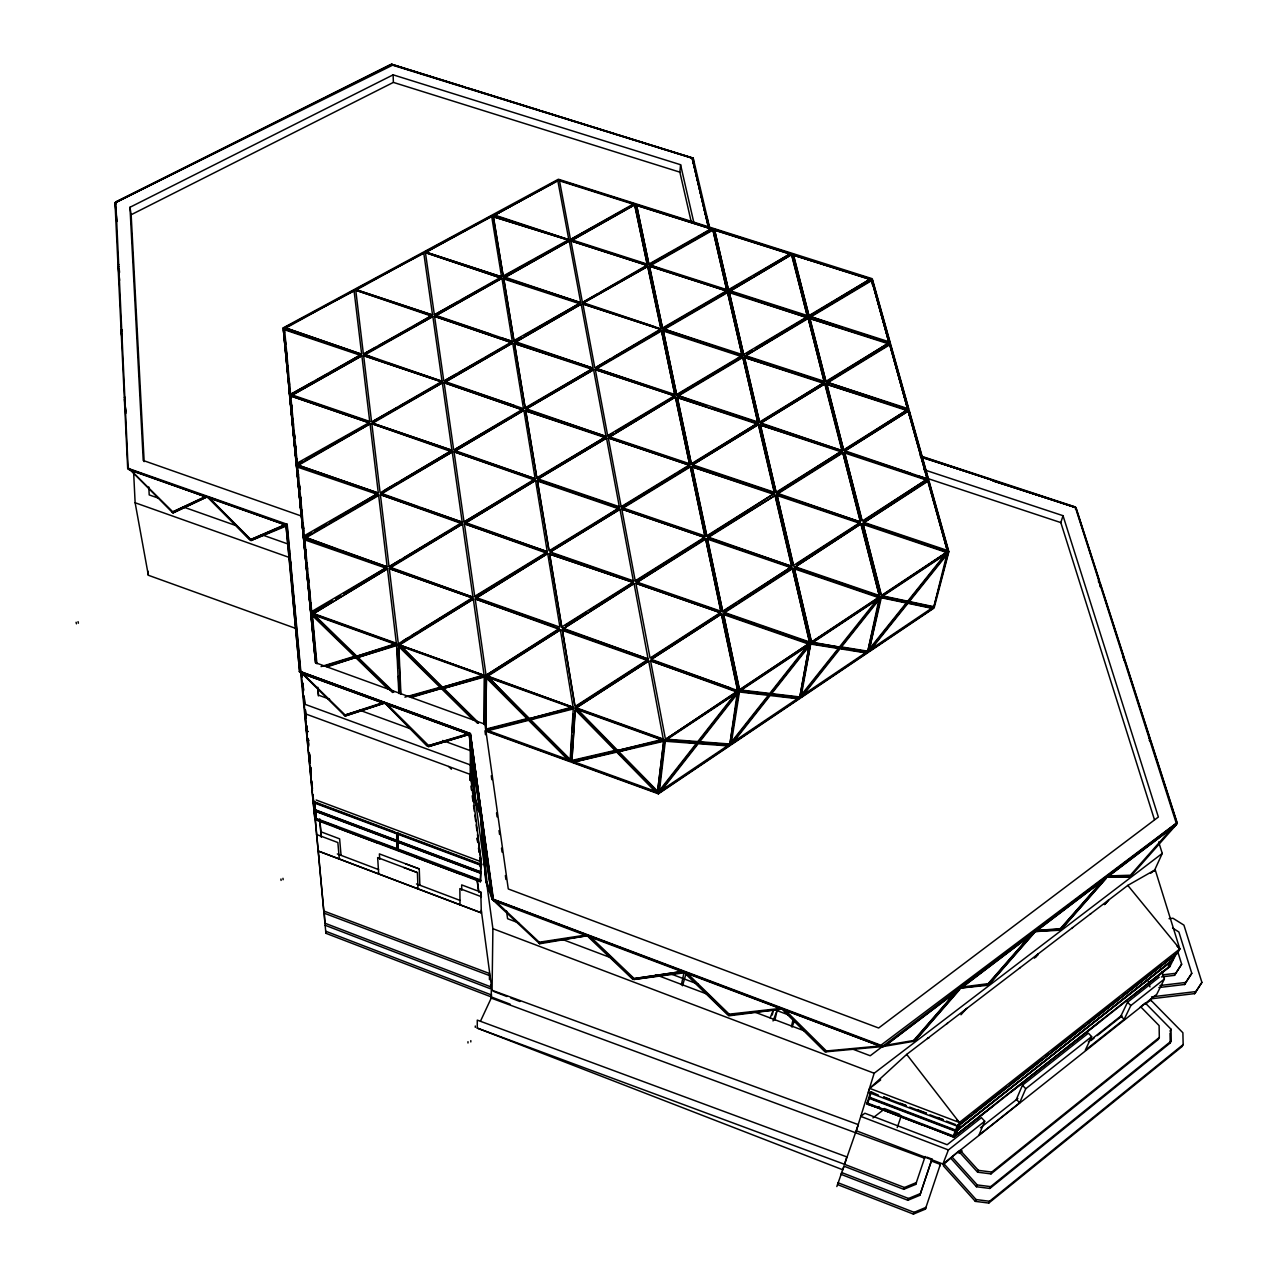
<?xml version="1.0" encoding="UTF-8"?>
<svg xmlns="http://www.w3.org/2000/svg" width="1278" height="1278" viewBox="0 0 1278 1278"><rect width="100%" height="100%" fill="white"/><g stroke="black" fill="none" stroke-linecap="round" stroke-linejoin="round"><path stroke-width="1.5" d="M475.192 598.919L559.189 629.287L486.055 675.263L475.192 598.919L559.237 628.584L486.055 675.263M475.288 1027.336L475.288 1026.01M554.317 625.869L475.927 598.216L547.719 553.55L559.94 627.147L475.927 597.497M843.959 1166.143L842.825 1169.801L477.269 1028.103L477.285 1020.116L846.819 1156.894L844.534 1164.306L904.441 1187.502L916.39 1182.565L915.719 1184.386L903.786 1189.323L843.959 1166.143L837.553 1184.594L913.419 1214.1L925.368 1209.132L926.055 1207.343L914.105 1212.327L838.112 1182.773L837.553 1184.594M480.368 881.74L480.927 864.152L397.873 833.064L398.209 850.86L480.368 881.74L480.847 880.734L460.208 872.986L459.729 873.976M480.768 897.475L480.8 892.092L461.677 884.903L461.725 890.287M398.273 841.212L398.177 850.269L480.368 881.149L480.895 872.187L398.273 841.212L397.777 842.202L480.4 873.193L480.927 864.152M312.791 794.82L318.174 851.004L481.343 912.923L480.8 892.092M484.027 723.875L484.314 677.036L442.891 688.618L477.892 723.172M484.378 724.594L484.681 676.302M486.071 677.675L527.431 719.147L485.704 729.802L486.455 676.925L522.287 712.884M485.704 729.802L486.455 676.925M426.724 251.91L426.005 251.319L491.631 216.062L426.133 252.229L501.583 276.847L426.133 252.229M493.276 216.717L568.215 240.024L493.276 216.717L503.276 276.703L532.319 260.648M493.931 215.599L557.767 180.342L568.806 239.657L495.8 216.19M489.442 979.635L489.442 973.485L323.749 910.99L318.174 851.004L481.343 912.827M490.656 984.763L490.608 988.821L325.155 925.288M500.928 278.013L425.43 252.613L500.928 278.013L487.253 285.569M486.71 883.338L492.893 928.691L492.062 990.817L481.279 910.144M586.394 935.72L586.762 934.905L539.236 942.221L538.869 943.02L587.513 935.672L539.667 943.755L491.934 899.105L493.436 899.297M501.966 278.269L435.303 315.938L501.966 278.269L512.318 341.434L435.287 315.171M503.276 276.703L493.292 215.934M503.66 278.141L514.044 341.29L503.66 278.141L580.132 303.078L524.204 335.523M578.87 302.055L504.315 277.725L569.253 241.031L580.723 302.662L504.315 276.959M511.647 342.648L434.584 316.369L511.647 342.648L506.551 345.539M512.718 342.967L444.84 382.218L512.718 342.967L523.485 408.656L444.824 381.467M514.427 343.574L592.513 368.671L525.258 408.513L514.427 343.574L592.481 369.422M591.267 367.585L515.098 342.36L581.186 304.132L593.12 368.192L515.114 341.593M522.798 409.934L444.121 382.713L522.798 409.934L512.686 415.813M523.9 410.286L454.776 451.23L523.9 410.286L535.131 478.691L454.776 451.23M525.258 408.513L514.443 342.808M525.641 410.877L605.421 436.964L536.92 478.515L525.641 410.877L605.373 437.699M526.344 408.864L593.599 369.757L526.344 408.864L606.028 436.421L528.181 410.238M535.131 478.691L454.76 450.495M535.562 480.432L465.128 523.181L535.562 480.432L547.256 551.681L466.997 523.82M536.92 478.515L525.673 410.142M538.054 478.946L606.523 438.082L538.054 478.946L619.526 506.775M557.767 180.342L494.522 215.279M559.413 180.214L633.76 203.777L559.413 180.214L570.483 239.529L626.875 208.33M547.256 551.681L465.128 522.446M547.719 553.55L475.927 598.216M549.524 554.093L632.882 582.305L549.524 554.093L561.777 627.674M550.243 551.984L619.99 509.283L550.243 551.984L633.553 580.899M568.806 239.657L493.947 214.816M569.253 241.031L504.315 277.725M570.483 239.529L633.76 203.777L633.169 204.384M570.915 240.903L646.796 265.297L570.915 240.903L582.433 302.519L597.657 293.892M571.522 240.536L634.799 204.752L647.339 264.913L571.522 240.536L634.799 204.752M560.387 629.846L573.119 707.405L487.206 675.854L560.387 629.846L487.206 676.557M574.717 705.28L562.272 629.655L647.499 659.752L575.084 706.51L562.272 629.655M562.943 628.92L634.048 583.519L648.106 658.985L562.943 628.92L634.048 583.519M581.186 304.132L515.098 342.36M582.433 302.519L646.796 265.297M582.896 303.988L660.343 329.261L582.896 303.988L594.845 368.048L660.343 329.261M583.519 302.806L647.866 266.319L583.519 302.806L660.886 328.813M570.851 753.796L571.921 735.952M572.161 731.99L573.231 714.162M595.34 369.614L674.433 395.813L595.34 369.614L607.785 436.261M615.565 750.985L571.873 761.113L575.02 709.609L615.565 750.985L615.916 750.234L578.087 711.606M671.222 394.055L595.979 368.383L661.429 330.315L674.976 395.301M571.873 761.113L575.26 710.84M576.266 707.82L648.697 661.014L576.266 707.82L663.474 739.115M608.296 437.923L689.114 465.112L608.296 437.923L621.268 507.334M608.903 437.38L675.551 396.915L689.657 464.537L608.903 437.38L675.551 396.915M636.444 204.624L649 264.77L636.444 204.624L711.734 228.49L698.107 236.941M593.296 524.443L618.856 508.117L537.351 480.256L549.125 550.786L618.856 508.117M621.795 509.107L704.418 537.335L621.795 509.107L635.326 581.442M649.528 266.175L726.367 290.889L649.528 266.175L662.595 328.67L726.271 291.64M663.186 270.009L650.135 265.025L712.804 229.481L726.862 290.473L666.924 271.208M635.885 583.343L720.377 612.689L635.885 583.343L650.071 658.09L720.377 612.689M719.035 611.315L636.492 582.656L705.584 538.533L721.016 611.267L636.556 581.953M674.576 393.352L661.429 330.315M663.138 330.171L676.717 395.158L663.138 330.171L741.591 355.779L736.384 359.581M715.952 346.785L663.745 328.973L727.47 291.911L742.087 355.3L727.47 291.911M691.254 221.941L679.864 172.147L680.567 164.718L393.129 74.843L129.973 207.276L143.232 460.479L301.304 516.008M648.106 658.985L562.975 628.217M677.212 397.506L757.439 423.306L691.43 464.377L677.212 397.506L757.327 424.04M705.775 405.509L677.915 395.509L742.726 356.85L757.918 422.778L713.22 407.97M665.311 739.595L737.039 691.35L650.582 660.838L736.927 692.037L665.966 739.163M651.269 659.368L721.575 613.935L651.269 659.368L737.582 690.551L721.479 614.638M726.862 290.473L712.804 229.481M714.45 229.353L728.54 290.33L714.45 229.353L790.667 253.507L754.371 275.313M704.961 536.696L690.264 466.262L622.466 507.765L705.057 535.977L690.264 466.262M691.43 464.377L677.292 396.755M691.957 466.837L773.941 493.643L706.766 536.536L691.957 466.837L773.829 494.378M692.66 464.793L758.589 424.424L692.66 464.793L774.548 492.318L758.589 424.424M635.374 747.167L617.977 751.863L657.499 792.216L663.793 740.585L650.534 743.652M657.499 792.216L663.793 740.585M658.234 793.75L664.512 740.377M485.48 734.69L484.937 730.776L658.426 793.814L664.704 740.441L948.867 551.713L872.267 278.716L558.39 179.239L283.221 327.855L315.538 662.739L484.969 724.211L508.277 888.961L878.641 1028.007L1158.363 817.025L1063.024 515.689L923.898 469.697M659.304 792.104L665.311 741.256L697.309 743.636L659.304 792.104L658.713 791.449L696.702 742.981L697.309 743.636M729.147 291.783L743.78 355.156L729.147 291.783L806.833 317.551M729.626 291.368L791.769 254.514L807.392 316.369L729.626 291.368L791.769 254.514M720.92 611.97L705.584 538.533M757.918 422.778L742.726 356.85M744.323 357.441L823.911 382.633L759.659 422.619L744.323 357.441L823.783 383.384M822.441 381.515L744.914 356.227L808.095 317.839L824.326 382.138L808.095 317.839M736.08 603.184L722.757 611.795L707.405 538.357L791.162 566.985L739.403 601.027M739.467 690.36L723.428 613.744L809.102 643.489L740.09 689.944M759.659 422.619L744.435 356.69M760.218 424.999L841.547 451.166L776.209 492.893L760.218 424.999L841.403 451.901M760.921 422.986L825.061 383.719L760.921 422.986L841.962 450.607L762.71 424.36M681.382 984.763L684.193 971.855M793.303 255.153L870.606 278.844L809.07 316.225L793.303 255.153L870.462 279.61M682.516 985.753L686.094 973.485M736.16 693.858L698.699 741.639L699.306 742.294L737.981 692.964L729.818 744.595L737.055 694.226M731.543 737.262L732.15 733.444M732.757 729.61L734.882 716.223M735.489 712.389L736.096 708.571M736.703 704.737L738.828 691.35M775.011 495.544L708.028 537L791.625 566.314L707.932 537.719L775.011 495.544L791.625 566.314M776.209 492.893L760.33 424.264M793.446 566.138L776.912 494.634L859.934 522.574L793.574 565.419L776.912 494.634M809.07 316.225L793.43 254.386M809.645 318.462L888.593 343.047L826.051 381.994L809.645 318.462L888.434 343.798M842.074 327.519L810.332 316.513L871.74 279.866L888.961 342.6L871.74 279.866M809.581 642.754L792.36 568.183L724.067 612.322L809.709 642.051L792.36 568.183M826.051 381.994L809.773 317.695M826.642 384.311L907.3 409.839L843.72 450.447L826.642 384.311L907.14 410.589M811.434 642.562L794.181 568.007L879.088 597.034L811.562 641.86L794.181 568.007M903.929 408.097L827.329 382.33L889.76 344.101L907.668 409.327M794.644 567.336L861.148 523.74L879.504 596.331L794.644 567.336L861.148 523.74M860.35 521.951L842.729 452.3L777.503 493.308L860.35 521.951L779.26 494.682M843.72 450.447L826.786 383.56M861.628 519.858L844.486 452.14L926.79 479.394L863.768 520.705M845.046 450.846L908.498 410.941L845.046 450.846L927.141 478.819L917.796 475.72M799.74 697.484L809.373 644.495L799.74 697.484L771.241 694.146L809.98 645.118M839.406 648.154L801.114 696.558L802.424 686.238M803.175 682.356L808.878 653.25M809.645 649.368L810.412 645.486M801.114 696.558L810.779 643.553L831.211 646.828M889.792 345.539L890.606 345.076L908.482 408.768L907.62 408.832L889.76 344.101M880.83 594.254L862.922 523.581L947.078 551.888L881.485 595.436L862.922 523.581M943.691 549.971L863.337 522.958L928.004 480.544L947.621 550.514L863.497 522.223M772.279 1014.988L773.11 1011.186M774.915 1020.1L777.04 1010.594L790.012 1015.483M867.107 651.077L840.509 646.764L841.116 647.387L879.903 598.663L867.698 651.684L878.849 599.941M868.433 650.183L906.597 602.561L907.204 603.168L869.04 650.774L880.67 597.13M869.04 650.774L881.293 597.753L907.204 603.168M791.465 1026.362L793.255 1018.774M947.254 550.594L928.004 480.544M933.787 607.146L947.222 552.927L947.845 553.518L909.025 601.938L933.787 607.146L948.308 552.336L947.413 552.431M948.867 551.713L934.106 608.009L658.426 793.814M836.85 1186.559L837.218 1185.345M1158.667 841.994L1162.261 853.416L874.168 1073.248L856.308 1130.758L942.892 1164.018L1156.718 994.364L1164.37 979.028L1162.037 971.424M954.011 1137.053L958.58 1125.407L1176.095 954.027L1169.785 966.679L954.011 1137.053L866.883 1103.793L870.669 1091.923M1154.385 819.486L1060.82 522.59L1063.024 515.689M925.368 1209.132L940.336 1164.434L931.327 1160.967L932.013 1159.13L926.854 1157.133M953.66 1136.909L954.219 1135.215L955.113 1136.19M955.928 1131.126L956.487 1129.417M932.013 1159.13L920.48 1193.524L908.53 1198.476L841.675 1172.549L841.116 1174.37L907.859 1200.282L919.793 1195.329L931.327 1160.967M915.719 1184.386L925.128 1156.478M923.499 1125.391L923.786 1124.56M924.218 1125.327L952.941 1136.941L953.324 1135.854L867.778 1103.202L867.411 1104.288L877.938 1107.675M922.524 1125.151L901.821 1117.244M897.236 1127.563L901.23 1115.95M899.984 1116.541L880.318 1108.841M878.449 1108.202L879.04 1106.524M946.631 1023.886L947.557 1023.167M866.883 1103.793L867.49 1102.115M881.245 1045.851L880.925 1046.714L826.035 1051.81L783.51 1009.524L783.19 1010.371L825.077 1051.906L825.396 1051.059M882.475 1046.986L882.842 1045.979L492.142 898.801L493.963 900.878L882.475 1046.986L491.934 899.105L469.106 733.812M903.786 1189.323L904.441 1187.502M826.035 1051.81L826.355 1050.979L879.28 1046.043M907.859 1200.282L908.53 1198.476M791.993 1027.129L794.501 1020.579M919.793 1195.329L920.48 1193.524M913.419 1214.1L914.105 1212.327M784.101 1010.227L784.42 1009.38L826.355 1050.979M773.014 1020.946L777.04 1010.594M781.225 1009.141L781.545 1008.294L729.179 1014.173L687.628 973.724M770.171 1017.895L772.87 1011.01M939.618 1166.255L940.336 1164.434M957.685 1124.72L953.148 1136.414L867.586 1103.761L871.324 1091.859L878.481 1095.214M1019.429 968.229L1020.339 967.526M942.892 1164.018L948.404 1149.944L984.715 1121.221L981.424 1117.643L947.158 1144.721L864.855 1113.234L860.765 1116.381L948.404 1149.944M1127.803 885.398L1179.818 948.915L959.379 1122.483L957.845 1126.413L868.417 1092.355L869.663 1088.345L906.693 1054.398L1127.803 885.398L1155.2 869.791L1179.818 948.915L1177.677 953.18L957.845 1126.413L958.58 1125.407M1140.839 1006.952L1159.114 1025.611L1159.306 1037.448L1158.299 1039.413L990.993 1173.891L977.606 1172.198L958.596 1151.19L944.091 1163.954L943.372 1165.792L975.322 1201.368L988.757 1203.061L1182.102 1046.522L1183.156 1044.573L1182.885 1032.752L1150.663 1000.003L1145.615 1004.013M957.526 1130.04L955.672 1135.567L957.526 1130.04L1172.134 960.832L1175.009 955.049L1165.44 962.19M959.826 1124.177L957.957 1129.768L959.826 1124.177L970.737 1115.598M729.946 1014.908L729.61 1015.738L782.264 1009.045L728.859 1015.004L685.359 972.542L685.024 973.373L727.933 1015.099L728.268 1014.269M728.859 1015.004L729.179 1014.173M728.7 1015.834L729.035 1015.004M984.715 1121.221L979.012 1135.056L1019.636 1102.818L1025.739 1088.744L1091.636 1036.586L1088.361 1033.167L1022.448 1085.23L1016.393 1099.336L1019.636 1102.818M685.887 973.213L686.238 972.382M1010.786 1092.227L1027.624 1078.936M977.606 1172.198L978.373 1170.36L960.193 1150.28M1090.022 914.281L1090.901 913.61M1140.248 1007.064L1145.328 1003.038L1171.015 1029.189L1171.239 1041.011L1170.217 1042.976L989.875 1188.444L976.456 1186.751L977.239 1184.946L951.711 1156.638M633.137 978.74L683.395 971.312L633.137 978.74L588.727 936.119L588.359 936.95L632.275 978.852L632.626 978.037M633.041 979.587L633.393 978.772M975.322 1201.368L976.088 1199.563L944.091 1163.954M990.993 1173.891L991.792 1172.054L1159.306 1037.448M989.875 1188.444L990.674 1186.639L1171.239 1041.011M988.757 1203.061L989.555 1201.272L1183.156 1044.573M589.19 936.774L589.557 935.959L633.489 977.926M1154.226 871.037L1162.261 853.416M539.667 943.755L540.035 942.956M662.707 739.371L576.586 708.459L576.234 709.226L616.843 750.681L660.518 739.882M480.544 1021.042L491.71 997.08M1091.636 1036.586L1085.326 1050.149L1124.145 1019.349L1130.822 1005.578L1164.37 979.028M572.943 762.263L616.715 752.151L656.269 792.536L572.943 762.263L613.248 752.279M567.464 759.404L487.158 730.233L486.79 730.968L568.982 760.825L569.333 760.075M493.963 900.878L494.346 900.079L539.236 942.221M794.037 255.376L794.101 254.546M572.129 707.74L572.496 706.99L487.605 676.525L528.645 718.843L572.129 707.74L487.222 677.26M1088.281 1041.842L1120.902 1016.01L1127.531 1002.224L1159.226 977.175M345.092 716.031L384.311 703.172L345.092 716.031L299.867 671.317L469.889 734.339L470.272 733.604L299.451 671.717L300.554 671.813L286.895 524.315L286.064 525.721L292.039 586.73M458.658 872.986L441.453 866.516M459.137 873.609L440.239 866.516M528.645 718.843L572.496 706.99M529.811 720.009L573.231 708.971L570.132 760.474L529.811 720.009L535.849 717.837M438.114 865.27L419.168 858.145M438.562 865.877L417.954 858.129M1172.389 958.931L1174.562 954.602M955.465 1135.311L1168.779 966.903L1171.702 960.896M957.733 1129.512L1171.91 960.609L1174.786 954.826M416.852 857.873L417.347 856.883L400.573 850.573M1161.43 976.919L1174.482 975.354L1181.655 964.203L1177.725 951.551M468.627 734.195L468.994 733.46L386.1 703.283L385.716 704.002L468.627 734.195L427.795 745.857L385.445 703.587L427.06 746.064L427.427 745.346M1181.655 964.203L1174.482 975.354M715.121 230.359L715.185 229.529M314.819 801.977L316.033 819.997L397.091 850.445L396.755 832.649L396.643 841.483L315.107 810.907L314.819 801.977L394.886 831.946M397.154 840.796L397.059 849.854L315.97 819.39L315.666 810.236L397.154 840.796L396.659 841.787L315.139 811.211L315.666 810.236L313.941 809.757M397.873 833.064L397.762 841.914L480.4 872.906M397.091 850.445L397.602 849.471L377.234 841.819L376.722 842.793M398.209 850.86L398.704 849.886M1158.906 987.543L1184.626 984.475L1185.665 982.462L1159.977 985.53M375.764 841.835L358.798 835.461M376.179 842.442L357.552 835.445M427.795 745.857L468.994 733.46M1184.626 984.475L1191.783 973.309L1178.875 931.981L1172.581 928.036M441.693 687.436L483.563 675.072L399.87 645.039L441.693 687.436L483.18 675.822L399.471 645.773M411.244 697.468L442.108 688.219L477.573 723.22M442.891 688.618L482.812 676.829M355.492 834.23L338.574 827.872M355.891 834.822L337.328 827.84M1169.977 1031.154L1171.015 1029.189M1151.159 1000.818L1150.583 998.885L1194.754 993.581L1195.809 991.584L1151.574 996.888M1194.754 993.581L1201.911 982.399L1183.923 925.128L1172.932 918.243L1169.035 918.69M336.194 827.569L336.721 826.594L314.835 818.527L313.078 801.498L314.308 801.354L314.963 807.728M128.727 468.531L127.704 468.627L115.004 202.659L392.602 65.178L692.436 158.184L708.747 228.027L692.197 158.312L693.203 158.137L709.641 227.803M316.033 819.997L316.561 819.022M383.208 703.092L383.592 702.373L301.832 672.611L301.432 673.314L383.208 703.092L344.309 715.281L383.592 702.373M637.195 205.662L637.259 204.831M392.825 692.293L357.169 657.659L397.043 644.831M395.876 643.601L313.382 613.999L312.966 614.718L355.955 656.477L393.752 644.256M327.008 666.892L356.45 657.275L392.761 692.548M615.022 133.839L541.6 110.93M617.226 134.525L693.203 158.137L391.643 64.379L115.02 202.994M560.211 181.252L560.291 180.438M539.412 110.259L466.869 87.639M285.345 524.907L208.442 497.014L250.089 539.843L285.345 524.907L208.042 497.653M250.089 539.843L285.745 524.252M464.713 86.968L393.049 64.619M205.694 496.838L129.797 469.314L172.131 512.19L205.694 496.838L129.382 469.937M172.131 512.19L206.093 496.199M391.771 64.379L115.531 202.116L391.963 63.9M115.819 202.595L128.167 469.186L286.496 524.97M1194.515 993.613L1201.911 982.399M353.463 291.496L353.175 290.665M1184.371 984.507L1191.783 973.309M423.162 253.843L422.874 253.028M491.04 217.164L490.736 216.349M736.288 692.468L665.758 739.147L697.804 741.575L735.09 694.002M660.79 789.996L696.366 744.611M698.411 742.23L737.166 692.788L666.365 739.818L698.411 742.23L697.804 741.575M660.151 792.216L698.203 743.7L728.779 745.969L660.151 792.216L659.56 791.561M730.633 743.013L768.701 694.817L769.308 695.44L731.224 743.636L739.435 691.989L769.308 695.44M742.071 690.168L769.803 693.427L808.607 644.288L809.23 644.911L770.41 694.05L740.505 690.567L809.23 644.911M731.431 743.141L798.095 698.219L798.702 698.842L732.022 743.78L731.431 743.141L769.532 694.912L773.35 695.344M771.848 691.989L809.373 644.495M732.022 743.78L770.139 695.536L798.702 698.842M800.523 695.935L838.64 648.026L839.247 648.649L811.402 644.176M839.726 646.652L878.593 597.816L811.865 642.131L840.349 647.259L879.216 598.423L812.473 642.754L840.349 647.259M801.849 696.718L840.029 648.761L866.66 653.042L801.849 696.718L801.258 696.095M946.567 552.671L881.74 595.724L907.7 601.187L946.567 552.671L947.19 553.262L908.307 601.794L882.363 596.331L947.19 553.262M932.141 607.913L907.316 602.721L869.12 650.374L932.141 607.913L932.748 608.504L869.727 650.965L907.923 603.312L932.748 608.504M909.632 599.829L947.222 552.927M913.658 1040.484L958.548 988.852L959.219 989.571L914.329 1041.219L884.52 1046.283L883.833 1045.548L913.658 1040.484L914.329 1041.219M960.992 1014.78L965.944 1009.109M1033.758 933.004L961.423 987.91L960.736 987.191L988.182 983.661L1033.071 932.301L1033.758 933.004L988.852 984.364L959.97 988.118L988.054 985.274L987.399 984.571M967.222 1008.134L964.618 1010.626M1029.653 936.71L988.661 983.613L989.332 984.3L1034.174 933.02L1033.487 932.317M1034.413 958.18L1038.167 953.915M1105.278 877.523L1105.949 878.194L1061.06 929.282L1035.212 930.688L1060.405 928.611L1102.706 880.446M1035.643 957.238L1038.071 954.49L1036.841 955.433M1104.448 904.632L1108.186 900.399M1109.256 875.893L1130.407 875.222L1175.249 824.422L1175.936 825.093L1131.078 875.877L1107.339 875.957M1105.039 904.185L1108.793 899.936M980.466 1127.787L1017.879 1098.473M1090.981 1040.564L1094.096 1038.087M1097.195 1035.627L1122.084 1015.914M959.011 1153.379L962.126 1150.903M956.295 1131.254L1172.725 959.746M973.852 1113.138L1006.553 1087.37M1009.668 1084.91L1042.385 1059.142M1045.5 1056.682L1048.615 1054.238M1051.73 1051.778L1084.447 1026.01M1087.562 1023.55L1120.279 997.783M1123.394 995.322L1126.509 992.878M1129.624 990.418L1162.325 964.65M872.954 1117.899L883.993 1109.384M880.654 1079.942L869.663 1088.345L959.379 1122.483L906.693 1054.398M1150.551 873.337L1155.2 869.791M1072.114 928.467L1072.593 927.588M884.52 1046.283L959.219 989.571M1035.883 931.39L1105.949 878.194M1108.026 876.628L1175.936 825.093M881.548 1044.749L1176.287 823.24L1075.229 506.919L920.16 455.815M661.189 790.459L728.188 745.33M802.872 695.008L866.053 652.435L866.66 653.042M809.102 643.489L739.563 689.673L723.428 613.744M739.898 689.912L808.607 644.288M812.041 642.163L878.337 598.136M881.916 595.756L946.902 552.591L862.778 524.299M722.869 611.076L791.162 566.985M926.79 479.394L862.283 521.057L844.486 452.14M576.682 706.143L647.435 660.438L562.224 630.358M651.668 657.707L676.765 641.492M680.12 639.335L720.281 613.392M796.753 563.997L859.774 523.293L776.784 495.369M725.632 611.954L792.232 568.902M863.337 522.958L927.828 481.279M632.882 582.305L561.809 626.955L549.54 553.374M635.39 580.723L704.418 537.335M773.941 493.643L706.862 535.801L692.037 466.103M776.321 492.158L841.547 451.166M843.863 449.712L907.3 409.839M565.084 625.597L586.554 612.098M589.861 610.021L631.156 584.062M637.003 580.388L704.322 538.07M636.492 582.656L705.504 539.252M777.375 494.043L842.585 453.035M399.407 644.352L473.323 599.094L484.138 675.455L399.439 645.055L473.323 599.094M690.184 466.997L622.402 508.5L703.076 536.057M827.201 383.08L889.6 344.852M472.189 597.864L398.321 643.793L389.311 568.598L472.189 597.864L389.311 568.598M474.809 596.267L546.585 552.336L464.393 523.804L546.553 553.07L476.47 595.963M621.332 506.599L689.114 465.112M691.51 463.642L757.439 423.306M759.771 421.884L823.911 382.633M826.179 381.243L888.593 343.047M403.369 640.709L408.401 637.626M411.756 635.565L416.788 632.482M420.142 630.437L470.512 599.606M550.786 550.467L589.893 526.536M622.961 506.296L675.487 474.154M678.874 472.077L689.034 465.847M387.458 568.79L312.918 613.999L387.458 568.79L396.42 643.968M472.94 597.161L462.556 523.98L390.094 567.208L472.94 597.161L392.011 568.598M390.125 567.927L462.556 523.98M677.835 396.244L742.614 357.6M744.914 356.227L807.968 318.605M810.204 317.263L871.596 280.633M344.038 593.551L386.355 567.56L310.81 612.066M536.952 477.78L605.421 436.964M607.833 435.51L674.433 395.813M676.797 394.407L741.591 355.779M743.892 354.405L806.961 316.8M809.198 315.474L870.606 278.844M386.355 567.56L304.627 538.709L311.832 612.753L332.168 600.628M335.555 598.599L340.635 595.564M389.039 566.713L461.47 522.782L380.397 494.634L389.039 566.713L400.829 559.684M404.199 557.671L447.987 531.552M451.358 529.539L461.47 523.517L380.397 494.634M464.026 521.983L534.46 479.266L454.041 451.789L464.026 521.983L532.75 481.007M609.494 435.239L612.913 433.21M616.331 431.165L672.659 397.57M680.12 393.129L732.965 361.61M747.199 353.127L752.311 350.076M755.713 348.047L805.14 318.573M303.445 536.233L377.505 493.627L329.948 522.047M451.182 450.814L380.125 492.861L371.85 423.705L451.182 450.814L400.429 481.071M522.83 409.184L453.706 450.096L444.121 382.713M525.274 407.762L592.513 368.671M662.659 327.919L726.367 290.889M728.62 289.579L790.667 253.507M306.145 535.881L311.241 532.91M314.644 530.929L326.545 524.012M385.205 489.921L397.059 483.036M455.383 449.121L509.315 417.762M596.57 367.042L610.341 359.038M613.791 357.041L649.943 336.018M653.393 334.021L658.553 331.018M730.249 289.339L750.937 277.31M337.057 549.205L305.426 537.335L378.576 494.81L387.17 566.889L340.763 550.514M462.205 522.159L452.252 451.965L381.163 493.308L462.205 522.159L422.635 508.42M305.506 538.07L378.607 495.544M381.195 494.043L452.252 451.965M595.931 369.134L661.365 331.066M663.681 329.724L727.374 292.678M296.384 463.563L369.022 422.746L290.729 395.988L369.022 422.746M441.309 381.771L371.594 422.059L363.639 355.635L441.309 381.771L363.639 355.635M511.663 341.897L443.801 381.116L434.584 316.369M514.06 340.539L580.132 303.078M649.064 264.003L711.734 228.49M299.068 463.179L302.487 461.23M305.905 459.297L358.814 429.296M362.233 427.363L367.345 424.456M373.304 421.085L397.107 407.586M400.509 405.669L439.632 383.48M445.495 380.157L455.671 374.39M459.058 372.457L482.812 359.006M486.199 357.073L503.165 347.456M515.737 340.331L520.817 337.456M601.043 291.975L617.961 282.374M621.348 280.457L645.039 267.022M650.694 263.811L674.401 250.376M677.787 248.459L694.721 238.858M298.317 464.553L370.061 423.865L378.304 493.036L298.397 465.288L376.451 492.397M372.601 422.427L442.364 382.857L451.917 450.255L372.633 423.178L451.917 450.255M298.397 465.288L370.061 423.865M372.633 423.178L442.364 382.857M650.071 265.792L712.709 230.248M330.028 372.553L360.875 354.709L290.569 394.375L312.87 382.042M431.836 315.458L363.399 354.086L355.763 290.25L431.836 315.458L413.034 326.641M434.28 314.883L500.928 277.246M503.292 275.936L568.215 240.024M316.305 380.141L326.593 374.454M365.109 353.143L375.381 347.456M378.799 345.571L409.615 328.526M435.99 313.941L458.195 301.64M461.614 299.755L483.835 287.47M535.738 258.747L566.474 241.75M630.294 206.445L633.712 204.544M361.882 355.795L291.576 395.493L361.882 355.795L369.805 422.219M377.361 359.517L364.374 354.405L432.859 316.513L442.044 381.275L388.448 363.256M364.422 355.172L432.859 316.513M284.962 327.711L354.038 290.394L361.658 354.246L284.962 327.711L359.789 353.607M356.482 289.068L423.737 252.74L432.555 315.027L356.53 289.834L432.555 315.027M284.93 327.535L353.671 291.176M423.369 253.523L356.418 288.924M426.517 251.83L491.247 216.845M496.056 214.257L557.384 181.109M285.042 328.478L354.038 290.394M357.137 289.515L423.737 252.74M144.158 461.63L131.155 214.736L393.384 82.399L679.864 172.147M286.448 525.066L250.839 540.61L287.023 525.721M321.082 666.605L355.236 656.093L315.203 617.21M324.724 666.062L354.853 656.812L311.928 615.149L316.385 663.042M355.955 656.477L395.493 644.336L312.966 614.718M327.935 666.03L356.45 657.275M357.169 657.659L396.643 645.566L398.784 692.948M404.886 697.149L440.91 687.037L398.784 645.454L400.925 694.305M408.928 696.622L440.543 687.772L398.385 646.189L400.477 693.555M411.708 696.718L442.108 688.219M486.071 729.067L527.798 718.412L525.034 715.648M494.762 728.3L527.063 720.073M539.62 716.862L550.946 713.987M554.716 713.028L566.042 710.137M486.79 730.968L528.597 720.329L568.982 760.825M572.224 760.362L615.916 750.234M616.843 750.681L662.371 740.138L576.234 709.226M639.16 746.288L646.748 744.531M617.977 751.863L663.442 741.352M928.084 1038.04L928.946 1037.896L927.445 1038.535M684.129 972.079L633.92 979.475L683.778 972.909M1162.437 974.89L1175.504 973.341M1175.888 953.388L1177.677 953.18M486.854 882.012L485.912 882.124L480.528 816.195L481.471 816.083M486.023 882.395L486.966 882.299L492.941 898.37L491.966 898.466L486.023 882.395L480.624 816.338L481.566 816.243M1176.239 823.367L1177.31 823.256L1075.964 507.462L922.924 457.54M480.065 865.701L481.087 865.765M480.065 866.292L480.991 866.196L479.905 858.289M480.304 866.947L481.231 866.835M324.213 910.942L324.931 923.195L490.624 986.792M313.909 809.453L315.123 809.325M474.681 800.204L475.608 800.108M474.777 800.443L475.704 800.347L481.231 813.782L480.288 813.894L474.777 800.443L469.33 735.185M314.787 817.936L397.57 848.864M474.777 801.386L475.704 801.29M1148.874 738.253L1149.753 738.157L1124.672 659.943L1123.793 660.039M1149.21 740.473L1150.104 740.377M1149.641 740.649L1150.52 740.553L1176.75 822.313M308.749 740.026L307.551 740.154L308.797 740.649M1123.058 657.755L1123.937 657.659L1099.911 582.8L1099.064 582.88M469.425 735.281L470.352 735.185M306.656 731.415L307.854 731.304M306.688 731.735L307.886 731.607M933.371 606.076L934.25 605.98M300.49 671.014L299.563 671.11L292.806 598.024L293.716 597.944M1098.361 580.691L1099.208 580.595L1076.204 508.852L1075.357 508.932M1098.377 581.825L1099.224 581.746M298.988 661.653L299.883 661.573M298.988 661.828L299.899 661.732M292.614 595.883L293.509 595.804M293.636 596.954L292.726 597.05L292.231 588.695L293.109 588.487M309.787 602.673L310.714 602.577M309.995 604.734L310.921 604.638M292.327 589.717L293.221 589.637L292.342 589.845M286 524.411L287.183 524.299L300.873 671.797L470.32 733.476M302.646 528.98L303.541 528.9L302.966 523.884M302.838 530.945L303.733 530.865L302.806 530.753L309.819 602.928L310.746 602.833L311.145 606.459M926.981 478.244L927.956 478.196L909.361 411.883L908.514 412.347M302.039 523.676L303.621 538.038L304.547 537.958M386.403 568.279L303.765 539.524L304.707 539.54M927.988 481.518L928.866 481.439L948.26 550.562L947.365 550.642L928.004 481.934M127.72 467.94L128.599 467.86M289.627 387.122L288.78 387.202L295.202 453.402L296.081 453.339M295.362 455.112L296.24 455.032M295.777 458.291L296.688 458.355L297.087 461.741M295.202 453.402L301.384 516.919L295.937 460.032L296.831 459.952L297.215 464.01M295.953 460.176L296.847 460.096M296.56 465.336L297.47 465.256M907.668 410.573L908.53 410.494M296.704 466.821L377.553 494.378M124.349 397.378L125.212 397.298M125.308 399.311L124.445 399.391L125.947 413.209M288.94 388.879L289.786 388.8M289.627 393.848L290.521 393.768M888.833 342.137L889.776 342.073L872.602 280.856L871.788 281.32M289.786 395.605L290.681 395.525L290.234 392.138L289.355 392.106L295.074 452.061L295.937 451.981L295.362 444.568M290.825 396.899L289.93 396.979L295.793 458.435M121.106 329.676L121.953 329.612M121.234 330.794L122.081 330.714M122.049 339.389L121.202 331.609L122.129 331.561M705.536 214.832L692.58 159.399M705.775 216.685L706.734 216.493L709.418 227.995M118.007 264.642L118.838 264.578M118.934 266.431L118.103 266.511L119.605 280.345M115.931 203.873L115.116 203.937L115.739 209.784M300.857 672.675L299.451 671.717L300.554 671.813L314.835 818.527M493.436 899.265L470.272 733.604L493.116 899.329L492.142 899.44L469.266 733.78L470.496 733.652L492.909 899.361L883.465 1046.858L1177.07 824.006L1176.399 823.351L870.238 1055.756L852.154 1048.918M699.306 742.294L729.818 744.595M664.688 740.585L674.113 741.288M681.637 741.847L692.932 742.694M699.513 743.189L709.066 743.908M716.718 744.467L726.271 745.186M698.699 741.639L729.211 743.956M744.419 691.989L751.895 692.868M755.633 693.299L763.094 694.162M777.152 695.791L784.772 696.67M788.574 697.117L796.194 697.996M770.634 693.523L799.133 696.861M978.373 1170.36L991.792 1172.054M977.239 1184.946L990.674 1186.639M976.088 1199.563L989.555 1201.272M841.116 647.387L867.698 651.684M834.917 647.435L838.64 648.026M841.323 648.457L847.026 649.384M850.828 649.991L864.152 652.131M882.523 597.529L904.744 602.178M908.418 601.347L933.18 606.571M391.595 64.475L692.388 158.28M559.972 180.981L633.425 204.256M636.971 205.391L711.319 228.954L636.396 205.407M714.913 230.088L790.187 253.955M793.83 255.121L870.062 279.275M714.354 230.12L790.555 254.274M571.554 239.769L647.403 264.147M650.135 265.025L726.942 289.707M729.722 290.601L807.52 315.618M810.332 316.513L889.121 341.833M845.828 328.718L887.092 341.993M729.051 292.534L804.948 316.944M663.745 328.973L742.183 354.549M745.01 355.476L824.47 381.387M827.329 382.33L907.827 408.577M585.372 304.18L653.33 326.353M723.412 349.213L740.218 354.693M503.644 278.908L580.084 303.844M663.074 330.922L741.496 356.53M920.687 456.374L990.801 479.474L922.333 457.604M921.214 456.805L1075.133 507.542M595.979 368.383L675.056 394.567M677.915 395.509L758.03 422.028M926.326 478.052L1060.82 522.59M435.303 315.938L489.778 333.973M501.056 337.712L510.433 340.811M846.771 452.204L910.319 473.243M431.852 316.225L355.763 290.25M844.343 452.875L926.614 480.129M364.374 354.405L442.044 381.275M608.951 436.645L689.737 463.802M444.84 382.218L514.123 405.509M694.433 466.151L774.42 493.052L758.477 425.159M360.875 354.709L284.195 328.925L284.451 332.871M284.275 329.676L360.907 355.46M291.512 394.726L369.773 421.468M794.772 566.633L879.663 595.628M293.445 396.116L366.083 420.941M539.875 480.304L563.933 488.531M567.64 489.793L617.609 506.871M451.198 451.565L371.85 423.705M534.428 480.001L454.041 451.789M618.808 508.836L537.335 480.991L548.757 549.556M791.034 567.688L707.309 539.092L722.757 611.795M794.053 568.726L878.929 597.737M383.08 494.698L416.995 506.455M552.064 553.358L631.636 580.979M725.824 613.68L755.602 624.015M761.193 625.948L807.712 642.099M297.662 467.141L297.534 465.863L377.505 493.627M723.332 614.446L808.974 644.192M128.583 468.547L286.959 524.22M305.426 537.335L387.17 566.889M653.074 660.726L730.058 687.899M158.568 498.212L149.207 494.906L148.791 486.95M182.914 506.823L235.328 525.37M261.527 534.651L287.742 543.917M133.663 472.988L135.133 502.749L288.732 557.272M312.854 613.28L396.388 643.265M664.704 740.441L310.953 613.472L283.221 327.855M135.133 502.749L148.344 575.26L295.969 628.504M573.295 761.528L656.604 791.785L623.872 758.365M301.432 673.314L469.889 734.339L299.451 671.717M329.628 699.226L318.573 695.184L317.807 687.292M359.501 710.137L409.903 728.556M442.555 740.489L470.032 750.521M301.241 672.42L304.164 704.002L470.624 765.011L474.649 794.596M477.269 1028.103L844.534 1164.306L858.337 1124.64L491.327 990.003L491.231 998.102L924.601 1158.235M316.145 800.012L481.135 861.739M481.582 864.982L313.126 801.929L304.851 713.635L470.352 774.436L481.582 864.982L477.461 834.582M314.292 802.951L480.432 865.158M315.634 809.933L397.138 840.493M398.257 840.924L480.895 871.9M398.672 849.279L480.847 880.143M405.637 863.8L419.248 868.928L419.855 885.223M403.784 867.474L417.411 872.602L418.018 888.881M481.423 896.725L459.856 888.609L460.016 904.76M319.676 819.885L320.746 831.722L339.613 838.847L341.066 855.365M419.248 868.928L379.374 853.88L379.726 859.343M316.481 834.454L337.855 842.537L339.325 859.024M417.091 872.491L377.649 857.586L378.703 873.976M671.254 974.06L683.458 978.676M685.2 979.331L697.996 984.156M416.484 883.945L459.984 900.383M518.644 922.892L507.59 918.722L506.487 910.831M562.911 939.618L612.705 958.436M656.061 974.826L706.766 993.98M754.212 1011.904L805.699 1031.362M323.973 913.099L489.426 975.545M337.344 853.944L378.623 869.599M492.893 928.691L874.168 1073.248M883.641 1096.875L889.248 1099.016M900.431 1103.265L906.022 1105.39M917.205 1109.655L926.534 1113.202M937.717 1117.467L943.308 1119.592M883.993 1097.307L906.038 1105.71M909.712 1107.099L926.262 1113.394M929.937 1114.799L942.797 1119.704M946.471 1121.094L955.656 1124.592M869.423 1097.85L955.417 1130.631M884.216 1108.505L899.792 1114.448M493.931 991.536L506.935 996.536M510.657 997.958L519.938 1001.521M491.726 995.067L325.682 931.215L325.89 933.291L510.226 1004.22M491.934 899.105L493.26 900.127M492.142 898.801L493.436 900.016M390.397 64.795L325.986 97.064M313.382 613.999L356.354 655.758M357.568 656.94L393.832 692.181M356.067 657.994L388.033 689.034M301.832 672.611L344.693 714.562M441.725 688.938L473.116 719.913M401.548 646.684L442.076 686.717M443.274 687.884L478.691 722.853M129.797 469.314L172.53 511.551M1177.038 946.135L1179.818 948.915M386.1 703.283L428.162 745.138M448.674 766.465L451.422 769.212M324.037 98.055L257.996 131.139M1171.622 961.168L1168.779 966.903M542.878 733.556L567.943 758.685M209.832 498.42L250.472 539.188M1169.29 967.079L1168.396 966.184L1169.785 966.679M1168.491 967.462L1133.538 995.067M487.605 676.525L529.012 718.108M530.178 719.274L570.483 759.739M1127.531 1002.224L1130.822 1005.578M576.586 708.459L617.178 749.93M618.328 751.113L657.835 791.465M618.424 752.79L621.14 755.586M1120.902 1016.01L1124.145 1019.349M255.983 132.145L188.233 166.092M1100.39 1021.234L1027.752 1078.6M186.173 167.13L116.649 201.956M1022.448 1085.23L1025.739 1088.744M284.563 329.452L290.569 394.375M992.782 1106.205L955.257 1135.838M956.759 1119.592L959.379 1122.483M950.992 1158.491L976.456 1186.751M1148.267 981.296L1149.944 986.904M908.498 410.941L927.317 478.084M871.772 280.936L888.929 342.153M889.776 345.14L907.62 408.832M908.498 411.947L927.077 478.276M908.323 411.692L927.141 478.819M825.061 383.719L842.106 449.872M842.729 452.3L860.493 521.216M791.657 255.281L807.392 316.369M824.933 384.47L841.962 450.607M860.989 524.475L879.504 596.331M775.123 494.81L791.753 565.595M692.165 158.216L708.507 228.091M680.567 164.718L693.762 222.228M78.038 621.635L78.405 623.201M76.089 622.258L76.44 623.824M649.879 268.875L662.595 328.67M647.866 266.319L660.95 328.063M721.575 613.935L737.678 689.864M634.751 205.534L647.339 264.913M647.802 267.086L660.47 326.88M675.487 397.65L689.657 464.537M650.582 660.838L665.391 738.924M593.599 369.757L606.028 436.421M606.523 438.082L619.463 507.494M619.99 509.283L633.489 581.618M648.697 661.014L663.394 739.802M491.631 216.062L501.583 276.847M129.973 207.276L131.155 214.736M425.43 252.613L434.264 314.116M464.393 523.804L474.809 596.97M491.279 775.778L491.838 779.692M496.535 812.952L497.078 816.866M499.027 830.556L499.57 834.47M501.503 848.177L502.062 852.091M505.369 875.558L505.928 879.472M475.176 798.542L486.183 879.392M477.205 837.937L477.748 841.882M478.563 847.809L479.106 851.755M479.905 857.698L480.991 865.589M477.205 838.528L477.748 842.49M478.563 848.416L479.09 852.362M470.895 786.082L471.422 789.964M472.205 795.779L473.004 801.594M473.531 805.475L474.314 811.306M474.841 815.172L475.624 821.003M476.151 824.885L476.934 830.7M477.333 880.638L478.915 892.443M477.141 880.654L478.419 890.51M280.92 879.024L281.096 880.446M282.965 878.305L283.141 879.727M304.372 536.105L297.534 465.863M311.752 611.906L311.832 612.753M124.94 403.321L125.803 411.212M309.052 595.804L310.985 613.887M116.378 215.631L117.017 221.477M119.142 268.412L119.573 272.374M121.282 331.625L122.129 339.405M315.155 809.629L315.986 817.808M304.164 704.002L306.161 723.46M306.56 727.342L307.359 735.122M307.758 739.019L308.541 746.799M309.148 752.63L309.947 760.41M305.825 723.236L307.391 738.46M309.883 762.774L309.116 755.202L309.851 763.126M310.282 766.56L311.209 775.586M318.717 856.148L318.861 857.586M319.053 859.774L319.196 861.212M320.746 831.722L321.305 837.25M290.729 395.988L297.295 463.483M290.17 392.745L290.745 398.656M291.512 406.564L292.087 412.474M292.87 420.366L293.253 424.312M294.02 432.204L294.595 438.13M295.362 446.022L295.937 451.933L295.346 445.543M296.608 458.898L297.167 464.681M297.934 472.413L298.493 478.212M299.244 485.944L299.611 489.809M300.554 499.458L300.937 503.324M302.247 516.855L301.672 510.321M289.195 390.493L283.412 329.932L284.323 330.251M317.807 689.944L318.382 695.903M287.79 533.565L288.157 537.511M289.116 547.288L289.499 551.265M290.441 561.026L290.825 565.02M294.1 601.794L294.659 607.641M298.397 474.889L297.982 470.576L298.397 475.176M299.276 484.186L299.691 488.436M300.426 496.184L300.985 501.998M301.72 509.73L302.279 515.545M303.014 523.293L303.573 529.092L302.662 529.188L296.704 466.774M304.26 536.456L304.867 542.799M305.634 549.3L306.097 555.722M306.944 563.119L307.391 569.205M308.126 575.324L308.685 581.218M309.436 589.078L309.995 594.973M311.257 608.296L310.889 604.382L309.963 604.478L314.707 654.192M311.848 614.399L312.407 620.261M313.318 629.798L313.717 633.936M314.612 643.489L315.011 647.611M285.218 339.644L285.617 343.83M286.336 351.338L286.927 357.425M287.662 365.188L288.221 371.003M288.94 378.623L289.515 384.598M290.218 392.042L290.777 397.921M292.071 411.436L291.576 404.806L292.087 410.526M292.886 418.657L293.365 424.951M294.02 430.51L294.659 438.466M297.95 471.71L298.333 475.767M299.26 485.432L299.643 489.474M300.394 497.302L300.953 503.181M312.343 614.43L316.912 663.809M305.634 549.636L306.145 555.003M306.864 562.799L307.439 569.109M308.126 576.41L308.701 582.736M299.276 484.538L299.691 489.059M300.426 496.998L300.985 502.957M292.806 418.305L293.349 424.136M294.084 431.932L294.627 437.763M310.937 613.296L315.538 662.739M284.994 338.798L285.553 344.709M286.32 351.61L286.847 358.527M287.598 365.412L288.125 372.345M288.892 379.231L289.419 386.164M303.621 538.038L308.333 588.471M301.896 672.084L302.263 676.046M302.998 683.97L303.557 689.928M304.116 695.871L304.851 703.795M305.394 709.737L306.145 717.661M306.88 725.6L307.423 731.543M308.158 739.467L308.717 745.409M309.452 753.333L309.819 757.311M310.746 767.215L311.113 771.177M301.912 672.931L302.279 676.893M302.838 682.851L303.573 690.775M304.132 696.734L304.867 704.657M305.426 710.6L306.161 718.54M306.896 726.463L307.455 732.422M307.998 738.364L308.557 744.323M309.484 754.228L309.851 758.189M311.72 780.89L312.455 788.75M313.014 794.644L313.733 802.52M314.1 806.45L325.89 933.291M310.219 767.088L311.129 776.992M311.497 780.954L312.423 790.858M285.857 524.411L299.627 671.909M319.756 818.879L321.353 836.531M470.512 737.166L475.704 800.347M481.79 819.965L486.966 882.299M693.363 159.335L693.587 163.312M293.109 588.615L293.317 592.209M148.136 571.298L148.344 575.26M872.602 280.856L872.778 284.802M872.203 280.936L872.395 284.866M909.361 411.883L909.521 415.797M397.218 648.745L398.097 668.282M398.448 676.094L399.231 693.682M393.129 74.843L393.384 82.399M1099.911 582.8L1100.023 586.698M1170.025 1033.119L1170.217 1042.976M467.972 1041.698L467.988 1043.008M470.624 765.011L470.655 780.65M470.272 738.956L470.368 780.267M470.815 1040.627L470.815 1041.937M469.793 774.228L469.809 780.059M955.593 1130.056L955.209 1131.142L869.264 1098.377L869.631 1097.291L955.593 1130.056M1073.871 506.855L993.006 480.911L1073.871 506.855M469.697 734.259L428.545 746.608L469.697 734.259M249.833 539.46L207.883 497.366L249.833 539.46M206.828 496.998L172.897 512.957L206.828 496.998M958.995 988.837L914.185 1040.404L914.84 1041.123L959.682 989.555L958.995 988.837M1105.646 877.555L1060.836 928.563L1061.507 929.25L1106.333 878.242L1105.646 877.555M481.327 814.981L480.368 815.092L474.873 801.625L475.799 801.53L481.327 814.981M1059.606 929.505L1034.429 931.614L1060.277 930.192L1059.606 929.505M1130.279 876.788L1106.556 876.868L1130.279 876.788M311.145 772.072L310.746 768.19L311.145 772.072"/></g></svg>
